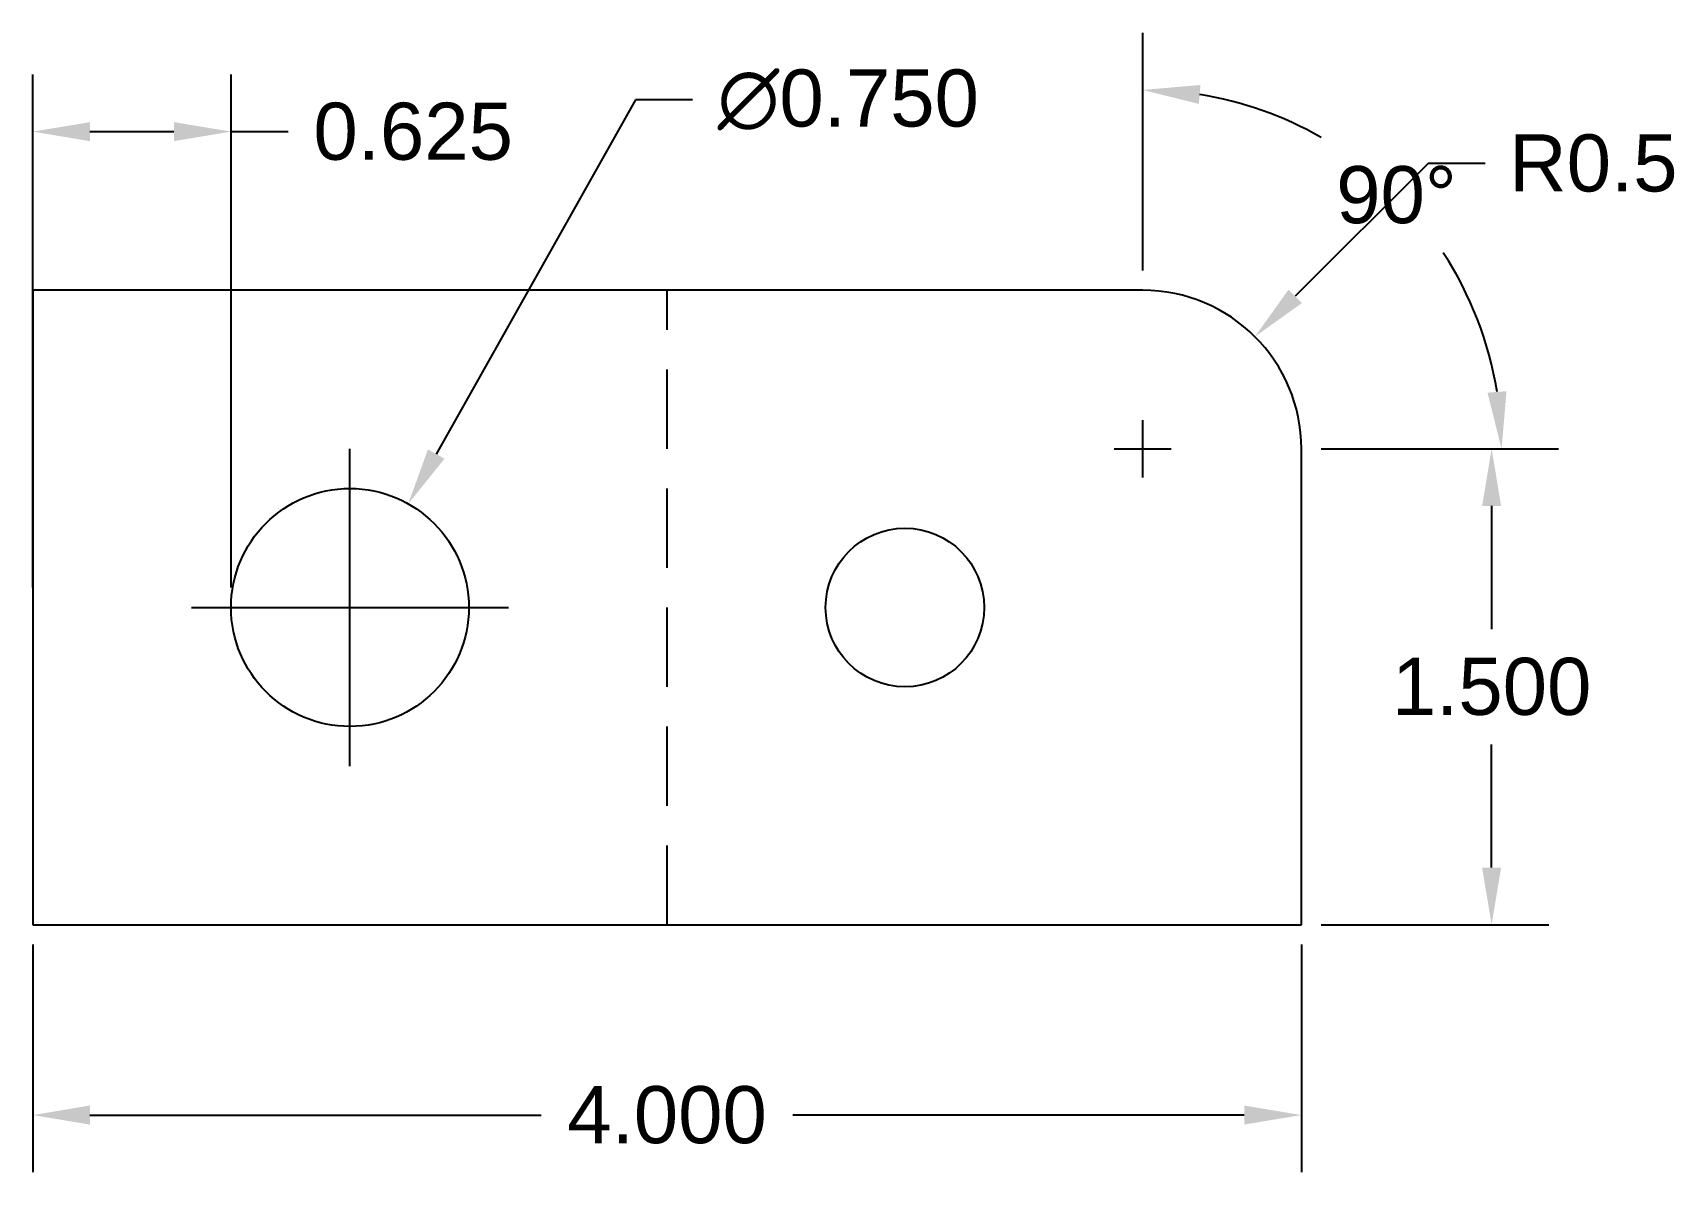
# Model space of a CAD drawing. Header units: inches. Extents: x 0 to 5.18, y -0.78 to 2.81.
import ezdxf

# ---------------------------------------------------------------- set-up
doc = ezdxf.new("R2010")
doc.units = ezdxf.units.IN
doc.header["$MEASUREMENT"] = 0
doc.linetypes.add('CENTER', pattern=[2, 1.25, -0.25, 0.25, -0.25])
doc.linetypes.add('HIDDEN', pattern=[0.375, 0.25, -0.125])
for name, color, linetype in [('CENTER', 3, 'CENTER'), ('DIM', 2, 'Continuous'), ('HIDDEN', 1, 'HIDDEN'), ('OBJECT', 7, 'Continuous')]:
    doc.layers.add(name, color=color, linetype=linetype)
doc.styles.get("Standard").update_dxf_attribs({"font": 'arial.ttf'})
doc.dimstyles.new('DC3', dxfattribs={"dimtxt": 0.18, "dimasz": 0.18, "dimexe": 0.18, "dimexo": 0.0625, "dimgap": 0.09, "dimtad": 0, "dimtih": 1, "dimtoh": 1, "dimdec": 3, "dimzin": 0, "dimdsep": 46, "dimtxsty": 'Standard', "dimcen": 0.09, "dimadec": 0, "dimazin": 0, "dimtfac": 1, "dimtdec": 4, "dimtofl": 0, "dimtmove": 0, "dimatfit": 3, "dimfxl": 1, "dimtolj": 1, "dimtzin": 0, "dimarcsym": 0})
doc.dimstyles.new('DC3$4', dxfattribs={"dimtxt": 0.18, "dimasz": 0.18, "dimexe": 0.18, "dimexo": 0.0625, "dimgap": 0.09, "dimtad": 0, "dimtih": 1, "dimtoh": 1, "dimdec": 1, "dimzin": 0, "dimdsep": 46, "dimtxsty": 'Standard', "dimcen": 0.09, "dimadec": 0, "dimazin": 0, "dimtfac": 1, "dimtdec": 4, "dimtofl": 0, "dimtmove": 0, "dimatfit": 3, "dimfxl": 1, "dimtolj": 1, "dimtzin": 0, "dimarcsym": 0})

# ---------------------------------------------------------------- blocks, each defined once
blk = doc.blocks.new('*D1')
at = {"layer": 'Defpoints', "color": 0, "transparency": 16777216}
for p in [(0, 0), (4, 0), (4, -0.6)]:
    blk.add_point(p, dxfattribs=at)
at = {"layer": 'DIM', "color": 0, "lineweight": -2, "transparency": 16777216}
for p, q in [((0, -0.0625), (0, -0.78)), ((4, -0.0625), (4, -0.78)), ((0.18, -0.6), (1.603, -0.6)), ((3.82, -0.6), (2.397, -0.6))]:
    blk.add_line(p, q, dxfattribs=at)
at = {"layer": 'DIM', "color": 0, "transparency": 16777216}
for points in [[(0.18, -0.57), (0.18, -0.63), (0, -0.6)], [(3.82, -0.57), (3.82, -0.63), (4, -0.6)]]:
    blk.add_solid(points, dxfattribs=at)
at = {"layer": 'DIM', "color": 0, "transparency": 16777216, "insert": (2, -0.6), "char_height": 0.18, "attachment_point": 5}
blk.add_mtext('\\A1;4.000', dxfattribs=at)
blk = doc.blocks.new('*D2')
at = {"layer": 'Defpoints', "color": 0, "transparency": 16777216}
for p in [(4, 1.5), (4.6, 1.5), (4, 0)]:
    blk.add_point(p, dxfattribs=at)
at = {"layer": 'DIM', "color": 0, "lineweight": -2, "transparency": 16777216}
for p, q in [((4.0625, 1.5), (4.78, 1.5)), ((4.6, 1.32), (4.6, 0.9319)), ((4.6, 0.18), (4.6, 0.5681)), ((4.0625, 0), (4.78, 0))]:
    blk.add_line(p, q, dxfattribs=at)
at = {"layer": 'DIM', "color": 0, "transparency": 16777216}
for points in [[(4.57, 1.32), (4.63, 1.32), (4.6, 1.5)], [(4.57, 0.18), (4.63, 0.18), (4.6, 0)]]:
    blk.add_solid(points, dxfattribs=at)
at = {"layer": 'DIM', "color": 0, "transparency": 16777216, "insert": (4.6, 0.75), "char_height": 0.18, "attachment_point": 5}
blk.add_mtext('\\A1;1.500', dxfattribs=at)
blk = doc.blocks.new('*D3')
at = {"layer": 'Defpoints', "color": 0, "transparency": 16777216}
for p in [(0.625, 2.5), (0, 1), (0.625, 1)]:
    blk.add_point(p, dxfattribs=at)
at = {"layer": 'DIM', "color": 0, "lineweight": -2, "transparency": 16777216}
for p, q in [((0, 1.0625), (0, 2.68)), ((0.625, 1.0625), (0.625, 2.68)), ((0.18, 2.5), (0.445, 2.5)), ((0.625, 2.5), (0.805, 2.5))]:
    blk.add_line(p, q, dxfattribs=at)
at = {"layer": 'DIM', "color": 0, "transparency": 16777216}
for points in [[(0.18, 2.53), (0.18, 2.47), (0, 2.5)], [(0.445, 2.53), (0.445, 2.47), (0.625, 2.5)]]:
    blk.add_solid(points, dxfattribs=at)
at = {"layer": 'DIM', "color": 0, "transparency": 16777216, "insert": (1.1994, 2.5), "char_height": 0.18, "attachment_point": 5}
blk.add_mtext('\\A1;0.625', dxfattribs=at)
blk = doc.blocks.new('*D4')
at = {"layer": 'Defpoints', "color": 0, "transparency": 16777216}
for p in [(1.1838, 1.3268), (0.8162, 0.6732)]:
    blk.add_point(p, dxfattribs=at)
at = {"layer": 'DIM', "color": 0, "lineweight": -2, "transparency": 16777216}
for p, q in [((1.9, 2.6), (1.2721, 1.4837)), ((2.08, 2.6), (1.9, 2.6)), ((1, 0.91), (1, 1.09)), ((0.91, 1), (1.09, 1))]:
    blk.add_line(p, q, dxfattribs=at)
at = {"layer": 'DIM', "color": 0, "transparency": 16777216}
blk.add_solid([(1.2459, 1.4984), (1.2982, 1.469), (1.1838, 1.3268)], dxfattribs=at)
at = {"layer": 'DIM', "color": 0, "transparency": 16777216, "insert": (2.5713, 2.6), "char_height": 0.18, "attachment_point": 5}
blk.add_mtext('\\A1;∅0.750', dxfattribs=at)
blk = doc.blocks.new('*D5')
at = {"layer": 'Defpoints', "color": 0, "transparency": 16777216}
for p in [(3.8536, 1.8536), (3.5, 1.5)]:
    blk.add_point(p, dxfattribs=at)
at = {"layer": 'DIM', "color": 0, "lineweight": -2, "transparency": 16777216}
for p, q in [((4.4, 2.4), (3.9808, 1.9808)), ((4.58, 2.4), (4.4, 2.4)), ((3.5, 1.41), (3.5, 1.59)), ((3.41, 1.5), (3.59, 1.5))]:
    blk.add_line(p, q, dxfattribs=at)
at = {"layer": 'DIM', "color": 0, "transparency": 16777216}
blk.add_solid([(3.9596, 2.002), (4.002, 1.9596), (3.8536, 1.8536)], dxfattribs=at)
at = {"layer": 'DIM', "color": 0, "transparency": 16777216, "insert": (4.9207, 2.4), "char_height": 0.18, "attachment_point": 5}
blk.add_mtext('\\A1;R0.5', dxfattribs=at)
blk = doc.blocks.new('*D6')
at = {"layer": 'Defpoints', "color": 0, "transparency": 16777216}
for p in [(4.4798, 2.0657), (3.5, 2), (3.5, 1.5), (4, 1.5)]:
    blk.add_point(p, dxfattribs=at)
at = {"layer": 'DIM', "color": 0, "lineweight": -2, "transparency": 16777216}
for p, q in [((3.5, 2.0625), (3.5, 2.8114)), ((4.0625, 1.5), (4.8114, 1.5))]:
    blk.add_line(p, q, dxfattribs=at)
for start, end in [(60.2141, 80.8747), (9.1253, 33.1153)]:
    blk.add_arc((3.5, 1.5), 1.1314, start, end, dxfattribs=at)
at = {"layer": 'DIM', "color": 0, "transparency": 16777216}
for points in [[(3.677, 2.5871), (3.6818, 2.647), (3.5, 2.6314)], [(4.647, 1.6818), (4.5871, 1.677), (4.6314, 1.5)]]:
    blk.add_solid(points, dxfattribs=at)
at = {"layer": 'DIM', "color": 0, "transparency": 16777216, "insert": (4.3, 2.3), "char_height": 0.18, "attachment_point": 5}
blk.add_mtext('\\A1;90°', dxfattribs=at)

msp = doc.modelspace()

# ---------------------------------------------------------------- linework, layer by layer
at = {"layer": 'CENTER'}
for p, q in [((1, 0.5), (1, 1.5)), ((0.5, 1), (1.5, 1))]:
    msp.add_line(p, q, dxfattribs=at)
at = {"layer": 'HIDDEN'}
msp.add_line((2, 0), (2, 2), dxfattribs=at)
at = {"layer": 'OBJECT'}
for p, q in [((3.5, 2), (0, 2)), ((0, 2), (0, 0)), ((4, 0), (4, 1.5)), ((0, 0), (4, 0))]:
    msp.add_line(p, q, dxfattribs=at)
for centre, radius in [((1, 1), 0.375), ((2.75, 1), 0.25)]:
    msp.add_circle(centre, radius, dxfattribs=at)
msp.add_arc((3.5, 1.5), 0.5, 0, 90, dxfattribs=at)

# ---------------------------------------------------------------- dimensions: what is measured, and where the dimension line sits
at = {"layer": 'DIM'}
dim = msp.add_angular_dim_3p(base=(4.4798, 2.0657), center=(3.5, 1.5), p1=(4, 1.5), p2=(3.5, 2), dimstyle='DC3', dxfattribs=at)
dim.commit()
dim.dimension.update_dxf_attribs({"geometry": '*D6', "text_midpoint": (4.3, 2.3)})
dim = msp.add_diameter_dim_2p(p1=(0.8162, 0.6732), p2=(1.1838, 1.3268), dimstyle='DC3', dxfattribs=at)
dim.commit()
dim.dimension.update_dxf_attribs({"geometry": '*D4', "text_midpoint": (2.5713, 2.6), "dimtype": 163})
for base, p1, p2, picture, middle in [((0.625, 2.5), (0, 1), (0.625, 1), '*D3', (1.1994, 2.5)), ((4, -0.6), (0, 0), (4, 0), '*D1', (2, -0.6))]:
    dim = msp.add_linear_dim(base=base, p1=p1, p2=p2, dimstyle='DC3', dxfattribs=at)
    dim.commit()
    dim.dimension.update_dxf_attribs({"geometry": picture, "text_midpoint": middle})
dim = msp.add_radius_dim(center=(3.5, 1.5), mpoint=(3.8536, 1.8536), dimstyle='DC3$4', dxfattribs=at)
dim.commit()
dim.dimension.update_dxf_attribs({"geometry": '*D5', "text_midpoint": (4.9207, 2.4), "dimtype": 164})
dim = msp.add_linear_dim(base=(4.6, 1.5), p1=(4, 0), p2=(4, 1.5), angle=90, dimstyle='DC3', dxfattribs=at)
dim.commit()
dim.dimension.update_dxf_attribs({"geometry": '*D2', "text_midpoint": (4.6, 0.75)})

doc.saveas('drawing.dxf')
